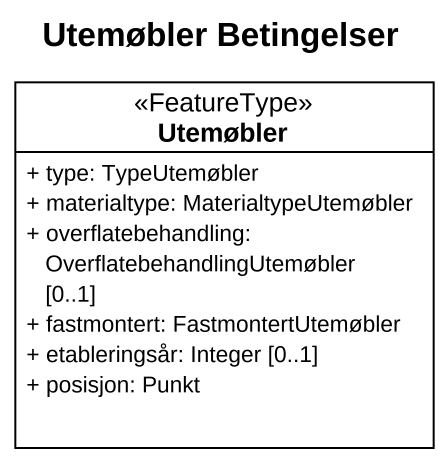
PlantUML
@startuml
title Utemøbler Betingelser
hide circle
hide empty members
skinparam classAttributeIconSize 0
class Utemøbler <<FeatureType>> {
  + type: TypeUtemøbler
  + materialtype: MaterialtypeUtemøbler
  + overflatebehandling: OverflatebehandlingUtemøbler [0..1]
  + fastmontert: FastmontertUtemøbler
  + etableringsår: Integer [0..1]
  + posisjon: Punkt
}
@enduml
